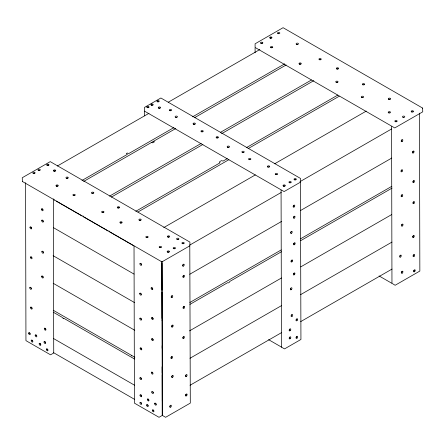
<?xml version="1.0" encoding="UTF-8"?>
<svg xmlns="http://www.w3.org/2000/svg" width="445" height="445" viewBox="0 0 445 445"><rect width="100%" height="100%" fill="white"/><g stroke="black" fill="none" stroke-linecap="round" stroke-linejoin="round"><path stroke-width="0.67" d="M162.636 319.421L162.086 320.4L162.152 346.021M162.703 347.022L162.158 347.996L162.219 373.005M162.77 374L162.225 374.979L162.286 401.195M131.347 355.95L131.776 355.561M144.586 111.484L144.48 115.856M281.073 190.11L281.463 347.145M22.261 181.415L161.919 261.877L189.909 245.773L189.904 242.091L50.24 161.635L22.25 177.739L22.378 181.488M422.739 108.152L283.081 27.696L255.091 43.799L255.096 47.476L394.76 127.932L422.75 111.829L422.622 108.085M57.327 166.03L148.936 113.33M168.227 102.239L259.836 49.54M81.958 180.47L127.403 154.332L126.386 153.486L127.198 153.019L128.789 153.536L173.939 127.565M192.602 116.824L284.711 63.841M83.649 181.454L175.808 128.488M194.454 117.764L286.152 64.959M109.57 196.128L201.179 143.429M220.464 132.332L311.472 79.983M111.322 197.135L202.931 144.436M221.61 133.689L313.825 80.645M135.808 211.269L220.108 162.775L219.363 162.347L219.691 161.657L221.46 160.639L223.067 161.073L227.273 158.654M246.497 147.595L337.816 95.069M137.917 212.02L228.925 159.672M248.21 148.574L339.212 96.226M163.743 227.595L255.352 174.896M274.637 163.799L366.246 111.1M189.665 245.128L281.273 192.429M299.952 181.682L391.567 128.983M189.748 274.259L281.746 221.337M300.381 210.613L391.778 158.042M25.56 182.728L25.949 340.642L50.541 354.815L53.728 352.98L53.344 198.859M189.82 302.505L281.212 249.934M300.453 238.865L391.845 186.294M189.937 304.38L227.645 282.686L228.508 282.881L229.214 282.475L229.737 281.479L281.446 251.737M300.686 240.667L392.073 188.096M189.509 330.88L281.501 277.958M300.742 266.889L391.533 214.662M189.959 358.292L281.351 305.721M300.592 294.651L391.984 242.074M190.026 385.275L281.418 332.704M300.659 321.635L392.056 269.058M134.028 246.38L134.423 403.137L159.015 417.304L162.203 415.474L162.086 366.78M162.058 261.493L162.442 415.469L165.618 417.304L190.304 403.103L189.792 246.141M281.346 347.072L284.522 348.902L300.937 339.463L300.425 182.5M144.469 111.117L284.121 191.572L300.542 182.133L300.531 178.451L160.879 97.995L144.458 107.44L144.592 111.189M151.472 142.489L152.702 142.834L154.471 141.816L153.553 141.287M391.689 283.204L379.062 275.933M53.283 199.432L54.462 200.111M56.204 201.112L81.858 215.892M108.118 231.022L83.604 216.899L83.02 215.931M133.945 245.901L109.871 232.029L109.281 231.061M281.056 346.85L268.602 339.674M53.65 227.779L134.045 274.098M53.122 255.686L134.713 302.689M53.189 283.281L134.785 330.29M53.255 310.265L134.852 357.274M53.539 312.362L62.506 317.53L63.346 318.703L63.629 318.181L134.568 359.048M53.7 338.634L134.69 385.298M53.35 352.562L134.674 399.415M419.463 113.141L419.852 271.061L395.138 285.273L391.962 283.309L391.572 126.541M255.085 47.915L255.096 52.771M161.941 263.312L162.013 290.173M162.013 292.148L162.08 318.425M161.819 261.354L161.969 320.311M162.03 345.971L162.036 348.057M289.461 338.217A0.584 0.339 -60.1 0 1 289.461 337.738M289.612 337.477A0.584 0.339 -60.1 0 1 289.929 337.249M291.236 261.254A0.584 0.339 -60.1 0 1 291.531 260.503A0.584 0.339 -60.1 0 1 292.037 260.548M293.9 244.205A0.584 0.339 -60.1 0 1 293.9 243.526A0.584 0.339 -60.1 0 1 294.484 243.192M296.275 337.588A0.584 0.339 -60.1 0 1 296.57 336.832M293.494 206.552A0.584 0.339 -60.1 0 1 293.889 205.523M290.579 289.061A0.584 0.339 -60.1 0 1 290.769 288.416M293.555 273.953A0.584 0.339 -60.1 0 1 294.351 273.491M296.275 319.671A0.584 0.339 -60.1 0 1 296.993 319.26M291.43 315.255A0.584 0.339 -60.1 0 1 291.72 314.943M293.633 217.394A0.584 0.339 -60.1 0 1 294.334 216.654M289.445 330.218A0.584 0.339 -60.1 0 1 289.445 329.745M289.595 329.484A0.584 0.339 -60.1 0 1 289.906 329.255M290.802 232.574A0.584 0.339 -60.1 0 1 291.219 231.856M31.806 340.625A0.584 0.334 60.1 0 1 32.602 341.081M39.866 343.74A0.584 0.334 60.1 0 1 40.517 344.686M44.734 341.927A0.584 0.334 60.1 0 1 45.384 342.878M35.817 335.269A0.584 0.334 60.1 0 1 36.573 335.819M31.411 257.166A0.584 0.334 60.1 0 1 31.701 257.477M42.553 251.625A0.584 0.334 60.1 0 1 43.204 252.576M47.42 349.281A0.584 0.334 60.1 0 1 47.715 350.031M42.069 209.172A0.584 0.334 60.1 0 1 42.842 209.851M30.471 287.698A0.584 0.334 60.1 0 1 30.655 287.681M30.966 287.909A0.584 0.334 60.1 0 1 31.161 288.56M42.486 276.334A0.584 0.334 60.1 0 1 42.803 276.562M42.954 276.823A0.584 0.334 60.1 0 1 42.954 277.302M44.917 328.638A0.584 0.334 60.1 0 1 45.479 328.788A0.584 0.334 60.1 0 1 45.635 329.528M31.378 307.445A0.584 0.334 60.1 0 1 31.69 307.673M31.845 307.934A0.584 0.334 60.1 0 1 31.845 308.413M42.392 220.486A0.584 0.334 60.1 0 1 42.976 220.82A0.584 0.334 60.1 0 1 42.981 221.493M29.248 333.105A0.584 0.334 60.1 0 1 29.96 333.516M30.883 227.245A0.584 0.334 60.1 0 1 31.278 227.595M31.389 227.868A0.584 0.334 60.1 0 1 31.389 228.118M140.854 402.764A0.584 0.334 60.1 0 1 141.165 402.992M141.315 403.253A0.584 0.334 60.1 0 1 141.321 403.732M147.562 404.972A0.584 0.334 60.1 0 1 147.963 405.801M155.505 403.504A0.584 0.334 60.1 0 1 155.967 404.472M147.951 399.371A0.584 0.334 60.1 0 1 148.513 399.521A0.584 0.334 60.1 0 1 148.663 400.261M140.609 378.005A0.584 0.334 60.1 0 1 141.299 378.862M140.815 395.088A0.584 0.334 60.1 0 1 141.315 396.128M140.82 263.724A0.584 0.334 60.1 0 1 141.282 264.692M152.19 317.953A0.584 0.334 60.1 0 1 152.796 318.164A0.584 0.334 60.1 0 1 152.835 318.904M151.917 287.987A0.584 0.334 60.1 0 1 152.229 288.121M152.418 288.349A0.584 0.334 60.1 0 1 152.418 289.022M152.835 392.017A0.584 0.334 60.1 0 1 153.13 392.768M140.848 348.218A0.584 0.334 60.1 0 1 141.032 348.201M141.243 348.324A0.584 0.334 60.1 0 1 141.538 349.075M140.792 293.633A0.584 0.334 60.1 0 1 141.087 294.384M152.39 338.957A0.584 0.334 60.1 0 1 152.891 339.991M153.286 410.212A0.584 0.334 60.1 0 1 153.697 410.93M140.831 318.531A0.584 0.334 60.1 0 1 141.243 319.243M151.979 372.554A0.584 0.334 60.1 0 1 152.735 373.105M171.987 326.552A0.584 0.339 -60.1 0 1 171.981 325.723M172.298 325.495A0.584 0.339 -60.1 0 1 172.482 325.512M183.312 307.723A0.584 0.339 -60.1 0 1 183.462 306.983A0.584 0.339 -60.1 0 1 184.024 306.833M185.776 395.36A0.584 0.339 -60.1 0 1 185.927 394.62A0.584 0.339 -60.1 0 1 186.494 394.47M182.851 265.476A0.584 0.339 -60.1 0 1 183.14 264.725M171.141 357.519A0.584 0.339 -60.1 0 1 171.937 357.062M183.14 337.933A0.584 0.339 -60.1 0 1 183.535 336.904M185.799 376.064A0.584 0.339 -60.1 0 1 186.199 375.035M171.976 376.904A0.584 0.339 -60.1 0 1 172.471 375.864M183.718 276.529A0.584 0.339 -60.1 0 1 183.507 276.712M183.112 276.584A0.584 0.339 -60.1 0 1 183.106 276.339M183.218 276.061A0.584 0.339 -60.1 0 1 183.613 275.711M169.984 406.53A0.584 0.339 -60.1 0 1 170.174 405.879M171.564 297.071A0.584 0.339 -60.1 0 1 171.408 296.503A0.584 0.339 -60.1 0 1 171.976 296.008M399.927 256.036A0.584 0.339 -60.1 0 1 400.645 255.625M401.59 272.607A0.584 0.339 -60.1 0 1 402.241 271.656M401.646 141.093A0.584 0.339 -60.1 0 1 401.49 140.525A0.584 0.339 -60.1 0 1 402.058 140.025M413.155 181.888A0.584 0.339 -60.1 0 1 413.616 180.926M412.732 152.412A0.584 0.339 -60.1 0 1 412.882 151.673A0.584 0.339 -60.1 0 1 413.45 151.522M413.283 255.703A0.584 0.339 -60.1 0 1 414.056 255.018M401.702 225.003A0.584 0.339 -60.1 0 1 402.063 224.564M401.251 170.674A0.584 0.339 -60.1 0 1 401.902 170.201M413.166 202.892A0.584 0.339 -60.1 0 1 413.166 202.642M413.355 202.241A0.584 0.339 -60.1 0 1 413.672 202.013M414.045 271.278A0.584 0.339 -60.1 0 1 413.917 270.643A0.584 0.339 -60.1 0 1 414.54 270.237M401.401 196.034A0.584 0.339 -60.1 0 1 402.046 195.082M412.899 236.551A0.584 0.339 -60.1 0 1 413.661 236M413.194 236.968A0.584 0.339 -60.1 0 1 413.01 236.951M158.348 101.694A0.584 0.334 -0.1 0 1 157.764 101.694M148.391 107.084A0.584 0.334 -0.1 0 1 147.473 107.49M152.618 104.77A0.584 0.334 -0.1 0 1 152.463 105.092M151.545 105.026A0.584 0.334 -0.1 0 1 151.489 104.77M284.756 185.771A0.584 0.334 -0.1 0 1 284.171 186.105A0.584 0.334 -0.1 0 1 283.587 185.771M290.24 182.689A0.584 0.334 -0.1 0 1 289.94 182.689M194.793 123.966A0.584 0.334 -0.1 0 1 193.67 123.966M170.763 110.577A0.584 0.334 -0.1 0 1 170.179 110.577M295.73 179.53A0.584 0.334 -0.1 0 1 294.601 179.53M250.001 159.521A0.584 0.334 -0.1 0 1 249.417 159.521M276.985 174.206A0.584 0.334 -0.1 0 1 276.551 174.535M276.111 174.501A0.584 0.334 -0.1 0 1 275.817 174.206M176.442 117.258A0.584 0.334 -0.1 0 1 176.142 117.263M217.844 137.433A0.584 0.334 -0.1 0 1 217.844 137.605M217.688 137.755A0.584 0.334 -0.1 0 1 216.865 137.755M269.119 166.686A0.584 0.334 -0.1 0 1 269.041 166.853M268.124 166.925A0.584 0.334 -0.1 0 1 267.951 166.686M228.847 147.089A0.584 0.334 -0.1 0 1 227.834 147.089M159.966 107.885A0.584 0.334 -0.1 0 1 158.843 107.885M243.198 152.424A0.584 0.334 -0.1 0 1 242.898 152.424M202.659 131.486A0.584 0.334 -0.1 0 1 201.535 131.486M48.316 164.878A0.584 0.334 -0.1 0 1 48.316 165.217M48.099 165.34A0.584 0.334 -0.1 0 1 47.304 164.878M39.633 170.207A0.584 0.334 -0.1 0 1 38.626 170.213M183.635 243.192A0.584 0.334 -0.1 0 1 183.579 243.448M182.661 243.521A0.584 0.334 -0.1 0 1 182.511 243.192M174.74 248.549A0.584 0.334 -0.1 0 1 173.912 248.549M173.761 248.399A0.584 0.334 -0.1 0 1 173.761 248.227M168.889 251.681A0.584 0.334 -0.1 0 1 168.889 251.853M168.471 252.093A0.584 0.334 -0.1 0 1 167.759 251.681M67.679 177.816A0.584 0.334 -0.1 0 1 66.961 178.228M55.141 170.685A0.584 0.334 -0.1 0 1 54.991 171.013M54.724 171.097A0.584 0.334 -0.1 0 1 54.424 171.097M54.073 170.941A0.584 0.334 -0.1 0 1 54.012 170.685M178.261 239.226A0.584 0.334 -0.1 0 1 177.249 239.226M168.827 236.985A0.584 0.334 -0.1 0 1 168.243 236.985M167.976 236.779A0.584 0.334 -0.1 0 1 167.976 236.607M121.574 222.689A0.584 0.334 -0.1 0 1 120.45 222.689M147.545 237.074A0.584 0.334 -0.1 0 1 147.545 237.246M147.39 237.402A0.584 0.334 -0.1 0 1 146.566 237.402M57.705 185.793A0.584 0.334 -0.1 0 1 57.121 186.132M56.71 186.032A0.584 0.334 -0.1 0 1 56.537 185.793M93.233 192.896A0.584 0.334 -0.1 0 1 93.233 193.069M92.376 193.275A0.584 0.334 -0.1 0 1 92.104 192.896M140.542 220.08A0.584 0.334 -0.1 0 1 139.53 220.08M103.374 212.026A0.584 0.334 -0.1 0 1 102.956 212.437M102.517 212.404A0.584 0.334 -0.1 0 1 102.244 212.026M34.499 172.944A0.584 0.334 -0.1 0 1 34.499 173.116M34.226 173.322A0.584 0.334 -0.1 0 1 33.642 173.322M119.021 207.565A0.584 0.334 -0.1 0 1 118.437 207.898A0.584 0.334 -0.1 0 1 117.853 207.565M160.934 247.17A0.584 0.334 -0.1 0 1 160.35 247.509A0.584 0.334 -0.1 0 1 159.766 247.17M74.643 195.155A0.584 0.334 -0.1 0 1 74.059 195.489M73.648 195.388A0.584 0.334 -0.1 0 1 73.475 195.155M396.551 121.246A0.584 0.334 -0.1 0 1 396.278 121.624M412.91 111.5A0.584 0.334 -0.1 0 1 412.754 111.823M411.836 111.756A0.584 0.334 -0.1 0 1 411.781 111.5M403.776 117.263A0.584 0.334 -0.1 0 1 403.476 117.263M262.244 42.937A0.584 0.334 -0.1 0 1 261.832 43.349M261.387 43.315A0.584 0.334 -0.1 0 1 261.115 42.937M271.317 37.602A0.584 0.334 -0.1 0 1 270.516 38.064M270.304 37.942A0.584 0.334 -0.1 0 1 270.304 37.608M278.37 33.547A0.584 0.334 -0.1 0 1 278.097 33.169M364.049 84.344A0.584 0.334 -0.1 0 1 363.776 84.722M362.948 97.244A0.584 0.334 -0.1 0 1 361.935 97.244M272.168 47.42A0.584 0.334 -0.1 0 1 271.038 47.42M337.978 68.775A0.584 0.334 -0.1 0 1 336.971 68.775M337.449 82.08A0.584 0.334 -0.1 0 1 336.325 82.08M300.703 63.863A0.584 0.334 -0.1 0 1 299.574 63.863M320.639 59.446A0.584 0.334 -0.1 0 1 319.51 59.452M389.514 112.819A0.584 0.334 -0.1 0 1 389.208 112.819M297.588 44.283A0.584 0.334 -0.1 0 1 297.004 44.283M390.037 98.99A0.584 0.334 -0.1 0 1 389.453 99.324A0.584 0.334 -0.1 0 1 388.869 98.99M290.201 338.667A1.168 0.679 -60.1 0 0 290.568 336.854A1.168 0.679 -60.1 0 0 289.189 338.078A1.168 0.679 -60.1 0 0 290.201 338.667M292.02 261.793A1.168 0.679 -60.1 0 0 292.387 259.986A1.168 0.679 -60.1 0 0 291.002 261.209A1.168 0.679 -60.1 0 0 292.02 261.793M294.573 244.594A1.168 0.679 -60.1 0 0 294.94 242.781A1.168 0.679 -60.1 0 0 293.561 244.005A1.168 0.679 -60.1 0 0 294.573 244.594M297.054 338.128A1.168 0.679 -60.1 0 0 297.421 336.314A1.168 0.679 -60.1 0 0 296.042 337.538A1.168 0.679 -60.1 0 0 297.054 338.128M294.167 206.942A1.168 0.679 -60.1 0 0 294.534 205.134A1.168 0.679 -60.1 0 0 293.149 206.358A1.168 0.679 -60.1 0 0 294.167 206.942M291.358 289.6A1.168 0.679 -60.1 0 0 291.725 287.793A1.168 0.679 -60.1 0 0 290.346 289.016A1.168 0.679 -60.1 0 0 291.358 289.6M294.334 274.737A1.168 0.679 -60.1 0 0 294.701 272.93A1.168 0.679 -60.1 0 0 293.322 274.153A1.168 0.679 -60.1 0 0 294.334 274.737M297.015 320.6A1.168 0.679 -60.1 0 0 297.382 318.792A1.168 0.679 -60.1 0 0 296.003 320.016A1.168 0.679 -60.1 0 0 297.015 320.6M292.104 316.317A1.168 0.679 -60.1 0 0 292.471 314.504A1.168 0.679 -60.1 0 0 291.091 315.728A1.168 0.679 -60.1 0 0 292.104 316.317M294.423 218.05A1.168 0.679 -60.1 0 0 294.79 216.242A1.168 0.679 -60.1 0 0 293.411 217.466A1.168 0.679 -60.1 0 0 294.423 218.05M290.184 330.668A1.168 0.679 -60.1 0 0 290.552 328.861A1.168 0.679 -60.1 0 0 289.167 330.084A1.168 0.679 -60.1 0 0 290.184 330.668M291.597 233.23A1.168 0.679 -60.1 0 0 291.964 231.417A1.168 0.679 -60.1 0 0 290.585 232.64A1.168 0.679 -60.1 0 0 291.597 233.23M31.217 340.597A1.168 0.673 60.1 0 0 32.457 342.133A1.168 0.673 60.1 0 0 32.452 340.481A1.168 0.673 60.1 0 0 31.217 340.597M39.171 343.863A1.168 0.673 60.1 0 0 40.412 345.403A1.168 0.673 60.1 0 0 40.406 343.751A1.168 0.673 60.1 0 0 39.171 343.863M44.038 342.055A1.168 0.673 60.1 0 0 45.273 343.59A1.168 0.673 60.1 0 0 45.273 341.938A1.168 0.673 60.1 0 0 44.038 342.055M35.188 335.335A1.168 0.673 60.1 0 0 36.423 336.871A1.168 0.673 60.1 0 0 36.418 335.219A1.168 0.673 60.1 0 0 35.188 335.335M30.421 257.266A1.168 0.673 60.1 0 0 31.656 258.801A1.168 0.673 60.1 0 0 31.656 257.149A1.168 0.673 60.1 0 0 30.421 257.266M41.858 251.753A1.168 0.673 60.1 0 0 43.093 253.288A1.168 0.673 60.1 0 0 43.093 251.636A1.168 0.673 60.1 0 0 41.858 251.753M46.325 349.297A1.168 0.673 60.1 0 0 47.565 350.838A1.168 0.673 60.1 0 0 47.559 349.186A1.168 0.673 60.1 0 0 46.325 349.297M41.441 209.233A1.168 0.673 60.1 0 0 42.675 210.774A1.168 0.673 60.1 0 0 42.67 209.122A1.168 0.673 60.1 0 0 41.441 209.233M29.776 287.826A1.168 0.673 60.1 0 0 31.011 289.361A1.168 0.673 60.1 0 0 31.005 287.709A1.168 0.673 60.1 0 0 29.776 287.826M41.608 276.478A1.168 0.673 60.1 0 0 42.842 278.019A1.168 0.673 60.1 0 0 42.842 276.362A1.168 0.673 60.1 0 0 41.608 276.478M44.289 328.705A1.168 0.673 60.1 0 0 45.524 330.24A1.168 0.673 60.1 0 0 45.524 328.588A1.168 0.673 60.1 0 0 44.289 328.705M30.499 307.59A1.168 0.673 60.1 0 0 31.734 309.125A1.168 0.673 60.1 0 0 31.729 307.473A1.168 0.673 60.1 0 0 30.499 307.59M41.697 220.609A1.168 0.673 60.1 0 0 42.937 222.15A1.168 0.673 60.1 0 0 42.931 220.498A1.168 0.673 60.1 0 0 41.697 220.609M28.613 333.172A1.168 0.673 60.1 0 0 29.854 334.707A1.168 0.673 60.1 0 0 29.848 333.055A1.168 0.673 60.1 0 0 28.613 333.172M29.999 227.384A1.168 0.673 60.1 0 0 31.239 228.925A1.168 0.673 60.1 0 0 31.233 227.273A1.168 0.673 60.1 0 0 29.999 227.384M139.975 402.909A1.168 0.673 60.1 0 0 141.21 404.444A1.168 0.673 60.1 0 0 141.204 402.792A1.168 0.673 60.1 0 0 139.975 402.909M146.577 405.072A1.168 0.673 60.1 0 0 147.812 406.608A1.168 0.673 60.1 0 0 147.807 404.956A1.168 0.673 60.1 0 0 146.577 405.072M154.621 403.643A1.168 0.673 60.1 0 0 155.861 405.184A1.168 0.673 60.1 0 0 155.856 403.532A1.168 0.673 60.1 0 0 154.621 403.643M147.317 399.438A1.168 0.673 60.1 0 0 148.558 400.978A1.168 0.673 60.1 0 0 148.552 399.321A1.168 0.673 60.1 0 0 147.317 399.438M139.908 378.133A1.168 0.673 60.1 0 0 141.148 379.668A1.168 0.673 60.1 0 0 141.143 378.016A1.168 0.673 60.1 0 0 139.908 378.133M140.036 395.243A1.168 0.673 60.1 0 0 141.271 396.779A1.168 0.673 60.1 0 0 141.271 395.127A1.168 0.673 60.1 0 0 140.036 395.243M139.936 263.868A1.168 0.673 60.1 0 0 141.176 265.404A1.168 0.673 60.1 0 0 141.171 263.752A1.168 0.673 60.1 0 0 139.936 263.868M151.556 318.019A1.168 0.673 60.1 0 0 152.796 319.555A1.168 0.673 60.1 0 0 152.791 317.902A1.168 0.673 60.1 0 0 151.556 318.019M151.133 288.137A1.168 0.673 60.1 0 0 152.374 289.678A1.168 0.673 60.1 0 0 152.368 288.026A1.168 0.673 60.1 0 0 151.133 288.137M151.739 392.039A1.168 0.673 60.1 0 0 152.98 393.575A1.168 0.673 60.1 0 0 152.974 391.923A1.168 0.673 60.1 0 0 151.739 392.039M140.147 348.346A1.168 0.673 60.1 0 0 141.388 349.881A1.168 0.673 60.1 0 0 141.382 348.229A1.168 0.673 60.1 0 0 140.147 348.346M139.697 293.65A1.168 0.673 60.1 0 0 140.937 295.191A1.168 0.673 60.1 0 0 140.931 293.539A1.168 0.673 60.1 0 0 139.697 293.65M151.606 339.107A1.168 0.673 60.1 0 0 152.846 340.647A1.168 0.673 60.1 0 0 152.841 338.995A1.168 0.673 60.1 0 0 151.606 339.107M152.296 410.312A1.168 0.673 60.1 0 0 153.536 411.848A1.168 0.673 60.1 0 0 153.531 410.195A1.168 0.673 60.1 0 0 152.296 410.312M139.841 318.626A1.168 0.673 60.1 0 0 141.082 320.166A1.168 0.673 60.1 0 0 141.076 318.514A1.168 0.673 60.1 0 0 139.841 318.626M151.345 372.615A1.168 0.673 60.1 0 0 152.585 374.156A1.168 0.673 60.1 0 0 152.579 372.504A1.168 0.673 60.1 0 0 151.345 372.615M172.571 326.914A1.168 0.679 -60.1 0 0 172.938 325.1A1.168 0.679 -60.1 0 0 171.553 326.324A1.168 0.679 -60.1 0 0 172.571 326.914M184.052 308.174A1.168 0.679 -60.1 0 0 184.419 306.36A1.168 0.679 -60.1 0 0 183.034 307.584A1.168 0.679 -60.1 0 0 184.052 308.174M186.516 395.805A1.168 0.679 -60.1 0 0 186.883 393.997A1.168 0.679 -60.1 0 0 185.504 395.221A1.168 0.679 -60.1 0 0 186.516 395.805M183.629 266.015A1.168 0.679 -60.1 0 0 183.996 264.208A1.168 0.679 -60.1 0 0 182.617 265.431A1.168 0.679 -60.1 0 0 183.629 266.015M171.92 358.308A1.168 0.679 -60.1 0 0 172.287 356.501A1.168 0.679 -60.1 0 0 170.908 357.724A1.168 0.679 -60.1 0 0 171.92 358.308M183.813 338.317A1.168 0.679 -60.1 0 0 184.18 336.509A1.168 0.679 -60.1 0 0 182.795 337.733A1.168 0.679 -60.1 0 0 183.813 338.317M186.472 376.448A1.168 0.679 -60.1 0 0 186.839 374.64A1.168 0.679 -60.1 0 0 185.459 375.864A1.168 0.679 -60.1 0 0 186.472 376.448M172.649 377.293A1.168 0.679 -60.1 0 0 173.016 375.48A1.168 0.679 -60.1 0 0 171.631 376.704A1.168 0.679 -60.1 0 0 172.649 377.293M183.891 277.124A1.168 0.679 -60.1 0 0 184.258 275.316A1.168 0.679 -60.1 0 0 182.873 276.54A1.168 0.679 -60.1 0 0 183.891 277.124M170.763 407.069A1.168 0.679 -60.1 0 0 171.13 405.256A1.168 0.679 -60.1 0 0 169.751 406.48A1.168 0.679 -60.1 0 0 170.763 407.069M172.148 297.432A1.168 0.679 -60.1 0 0 172.515 295.619A1.168 0.679 -60.1 0 0 171.136 296.843A1.168 0.679 -60.1 0 0 172.148 297.432M400.667 256.965A1.168 0.679 -60.1 0 0 401.034 255.152A1.168 0.679 -60.1 0 0 399.649 256.376A1.168 0.679 -60.1 0 0 400.667 256.965M402.33 273.058A1.168 0.679 -60.1 0 0 402.697 271.25A1.168 0.679 -60.1 0 0 401.312 272.468A1.168 0.679 -60.1 0 0 402.33 273.058M402.23 141.454A1.168 0.679 -60.1 0 0 402.597 139.641A1.168 0.679 -60.1 0 0 401.218 140.865A1.168 0.679 -60.1 0 0 402.23 141.454M413.895 182.339A1.168 0.679 -60.1 0 0 414.262 180.531A1.168 0.679 -60.1 0 0 412.877 181.755A1.168 0.679 -60.1 0 0 413.895 182.339M413.472 152.858A1.168 0.679 -60.1 0 0 413.839 151.05A1.168 0.679 -60.1 0 0 412.454 152.273A1.168 0.679 -60.1 0 0 413.472 152.858M414.078 256.359A1.168 0.679 -60.1 0 0 414.445 254.551A1.168 0.679 -60.1 0 0 413.06 255.775A1.168 0.679 -60.1 0 0 414.078 256.359M402.441 225.932A1.168 0.679 -60.1 0 0 402.808 224.124A1.168 0.679 -60.1 0 0 401.429 225.348A1.168 0.679 -60.1 0 0 402.441 225.932M401.991 171.598A1.168 0.679 -60.1 0 0 402.358 169.79A1.168 0.679 -60.1 0 0 400.978 171.013A1.168 0.679 -60.1 0 0 401.991 171.598M413.945 203.432A1.168 0.679 -60.1 0 0 414.312 201.624A1.168 0.679 -60.1 0 0 412.932 202.842A1.168 0.679 -60.1 0 0 413.945 203.432M414.629 271.639A1.168 0.679 -60.1 0 0 414.996 269.831A1.168 0.679 -60.1 0 0 413.611 271.055A1.168 0.679 -60.1 0 0 414.629 271.639M402.135 196.479A1.168 0.679 -60.1 0 0 402.503 194.671A1.168 0.679 -60.1 0 0 401.123 195.895A1.168 0.679 -60.1 0 0 402.135 196.479M413.683 237.341A1.168 0.679 -60.1 0 0 414.05 235.527A1.168 0.679 -60.1 0 0 412.665 236.751A1.168 0.679 -60.1 0 0 413.683 237.341M157.469 101.794A1.168 0.673 -0.1 0 0 159.221 101.21A1.168 0.673 -0.1 0 0 157.474 100.631A1.168 0.673 -0.1 0 0 157.469 101.794M147.301 107.646A1.168 0.673 -0.1 0 0 149.053 107.061A1.168 0.673 -0.1 0 0 147.306 106.477A1.168 0.673 -0.1 0 0 147.301 107.646M151.467 105.248A1.168 0.673 -0.1 0 0 153.219 104.664A1.168 0.673 -0.1 0 0 151.472 104.08A1.168 0.673 -0.1 0 0 151.467 105.248M283.587 186.16A1.168 0.673 -0.1 0 0 285.34 185.576A1.168 0.673 -0.1 0 0 283.587 184.998A1.168 0.673 -0.1 0 0 283.587 186.16M289.506 182.756A1.168 0.673 -0.1 0 0 291.258 182.172A1.168 0.673 -0.1 0 0 289.506 181.593A1.168 0.673 -0.1 0 0 289.506 182.756M193.647 124.272A1.168 0.673 -0.1 0 0 195.399 123.688A1.168 0.673 -0.1 0 0 193.647 123.109A1.168 0.673 -0.1 0 0 193.647 124.272M169.884 110.677A1.168 0.673 -0.1 0 0 171.637 110.099A1.168 0.673 -0.1 0 0 169.89 109.514A1.168 0.673 -0.1 0 0 169.884 110.677M294.579 179.836A1.168 0.673 -0.1 0 0 296.337 179.252A1.168 0.673 -0.1 0 0 294.584 178.673A1.168 0.673 -0.1 0 0 294.579 179.836M249.122 159.621A1.168 0.673 -0.1 0 0 250.874 159.037A1.168 0.673 -0.1 0 0 249.128 158.459A1.168 0.673 -0.1 0 0 249.122 159.621M275.817 174.601A1.168 0.673 -0.1 0 0 277.569 174.017A1.168 0.673 -0.1 0 0 275.822 173.433A1.168 0.673 -0.1 0 0 275.817 174.601M175.708 117.33A1.168 0.673 -0.1 0 0 177.46 116.746A1.168 0.673 -0.1 0 0 175.714 116.162A1.168 0.673 -0.1 0 0 175.708 117.33M216.693 137.911A1.168 0.673 -0.1 0 0 218.445 137.327A1.168 0.673 -0.1 0 0 216.698 136.749A1.168 0.673 -0.1 0 0 216.693 137.911M267.951 167.081A1.168 0.673 -0.1 0 0 269.703 166.497A1.168 0.673 -0.1 0 0 267.957 165.913A1.168 0.673 -0.1 0 0 267.951 167.081M227.757 147.312A1.168 0.673 -0.1 0 0 229.509 146.728A1.168 0.673 -0.1 0 0 227.757 146.149A1.168 0.673 -0.1 0 0 227.757 147.312M158.821 108.185A1.168 0.673 -0.1 0 0 160.573 107.607A1.168 0.673 -0.1 0 0 158.821 107.023A1.168 0.673 -0.1 0 0 158.821 108.185M242.464 152.49A1.168 0.673 -0.1 0 0 244.216 151.906A1.168 0.673 -0.1 0 0 242.464 151.328A1.168 0.673 -0.1 0 0 242.464 152.49M201.513 131.792A1.168 0.673 -0.1 0 0 203.265 131.208A1.168 0.673 -0.1 0 0 201.513 130.63A1.168 0.673 -0.1 0 0 201.513 131.792M47.226 165.44A1.168 0.673 -0.1 0 0 48.978 164.856A1.168 0.673 -0.1 0 0 47.231 164.277A1.168 0.673 -0.1 0 0 47.226 165.44M38.543 170.435A1.168 0.673 -0.1 0 0 40.295 169.851A1.168 0.673 -0.1 0 0 38.548 169.267A1.168 0.673 -0.1 0 0 38.543 170.435M182.489 243.671A1.168 0.673 -0.1 0 0 184.241 243.087A1.168 0.673 -0.1 0 0 182.489 242.508A1.168 0.673 -0.1 0 0 182.489 243.671M173.739 248.705A1.168 0.673 -0.1 0 0 175.491 248.121A1.168 0.673 -0.1 0 0 173.745 247.542A1.168 0.673 -0.1 0 0 173.739 248.705M167.737 252.159A1.168 0.673 -0.1 0 0 169.489 251.575A1.168 0.673 -0.1 0 0 167.743 250.991A1.168 0.673 -0.1 0 0 167.737 252.159M66.528 178.295A1.168 0.673 -0.1 0 0 68.28 177.711A1.168 0.673 -0.1 0 0 66.533 177.127A1.168 0.673 -0.1 0 0 66.528 178.295M53.99 171.164A1.168 0.673 -0.1 0 0 55.742 170.58A1.168 0.673 -0.1 0 0 53.995 170.001A1.168 0.673 -0.1 0 0 53.99 171.164M177.171 239.449A1.168 0.673 -0.1 0 0 178.923 238.865A1.168 0.673 -0.1 0 0 177.171 238.286A1.168 0.673 -0.1 0 0 177.171 239.449M167.954 237.085A1.168 0.673 -0.1 0 0 169.706 236.501A1.168 0.673 -0.1 0 0 167.954 235.922A1.168 0.673 -0.1 0 0 167.954 237.085M120.428 222.995A1.168 0.673 -0.1 0 0 122.18 222.411A1.168 0.673 -0.1 0 0 120.434 221.833A1.168 0.673 -0.1 0 0 120.428 222.995M146.394 237.552A1.168 0.673 -0.1 0 0 148.146 236.968A1.168 0.673 -0.1 0 0 146.399 236.39A1.168 0.673 -0.1 0 0 146.394 237.552M56.537 186.188A1.168 0.673 -0.1 0 0 58.289 185.604A1.168 0.673 -0.1 0 0 56.537 185.02A1.168 0.673 -0.1 0 0 56.537 186.188M92.082 193.375A1.168 0.673 -0.1 0 0 93.834 192.791A1.168 0.673 -0.1 0 0 92.087 192.212A1.168 0.673 -0.1 0 0 92.082 193.375M139.452 220.303A1.168 0.673 -0.1 0 0 141.204 219.719A1.168 0.673 -0.1 0 0 139.452 219.14A1.168 0.673 -0.1 0 0 139.452 220.303M102.222 212.504A1.168 0.673 -0.1 0 0 103.974 211.92A1.168 0.673 -0.1 0 0 102.228 211.342A1.168 0.673 -0.1 0 0 102.222 212.504M33.353 173.422A1.168 0.673 -0.1 0 0 35.105 172.838A1.168 0.673 -0.1 0 0 33.353 172.254A1.168 0.673 -0.1 0 0 33.353 173.422M117.853 207.954A1.168 0.673 -0.1 0 0 119.605 207.37A1.168 0.673 -0.1 0 0 117.853 206.792A1.168 0.673 -0.1 0 0 117.853 207.954M159.761 247.565A1.168 0.673 -0.1 0 0 161.518 246.981A1.168 0.673 -0.1 0 0 159.766 246.402A1.168 0.673 -0.1 0 0 159.761 247.565M73.475 195.544A1.168 0.673 -0.1 0 0 75.227 194.96A1.168 0.673 -0.1 0 0 73.475 194.382A1.168 0.673 -0.1 0 0 73.475 195.544M395.405 121.724A1.168 0.673 -0.1 0 0 397.157 121.146A1.168 0.673 -0.1 0 0 395.405 120.562A1.168 0.673 -0.1 0 0 395.405 121.724M411.759 111.979A1.168 0.673 -0.1 0 0 413.511 111.395A1.168 0.673 -0.1 0 0 411.764 110.816A1.168 0.673 -0.1 0 0 411.759 111.979M403.042 117.33A1.168 0.673 -0.1 0 0 404.794 116.751A1.168 0.673 -0.1 0 0 403.048 116.167A1.168 0.673 -0.1 0 0 403.042 117.33M261.093 43.415A1.168 0.673 -0.1 0 0 262.845 42.831A1.168 0.673 -0.1 0 0 261.098 42.253A1.168 0.673 -0.1 0 0 261.093 43.415M270.221 38.164A1.168 0.673 -0.1 0 0 271.973 37.58A1.168 0.673 -0.1 0 0 270.226 37.002A1.168 0.673 -0.1 0 0 270.221 38.164M278.075 33.648A1.168 0.673 -0.1 0 0 279.827 33.063A1.168 0.673 -0.1 0 0 278.081 32.485A1.168 0.673 -0.1 0 0 278.075 33.648M362.903 84.823A1.168 0.673 -0.1 0 0 364.655 84.239A1.168 0.673 -0.1 0 0 362.903 83.66A1.168 0.673 -0.1 0 0 362.903 84.823M361.852 97.472A1.168 0.673 -0.1 0 0 363.609 96.888A1.168 0.673 -0.1 0 0 361.857 96.304A1.168 0.673 -0.1 0 0 361.852 97.472M271.016 47.721A1.168 0.673 -0.1 0 0 272.768 47.142A1.168 0.673 -0.1 0 0 271.022 46.558A1.168 0.673 -0.1 0 0 271.016 47.721M336.887 68.997A1.168 0.673 -0.1 0 0 338.639 68.413A1.168 0.673 -0.1 0 0 336.893 67.835A1.168 0.673 -0.1 0 0 336.887 68.997M336.303 82.386A1.168 0.673 -0.1 0 0 338.055 81.802A1.168 0.673 -0.1 0 0 336.303 81.224A1.168 0.673 -0.1 0 0 336.303 82.386M299.552 64.163A1.168 0.673 -0.1 0 0 301.304 63.585A1.168 0.673 -0.1 0 0 299.557 63.001A1.168 0.673 -0.1 0 0 299.552 64.163M319.488 59.752A1.168 0.673 -0.1 0 0 321.24 59.168A1.168 0.673 -0.1 0 0 319.493 58.59A1.168 0.673 -0.1 0 0 319.488 59.752M388.774 112.885A1.168 0.673 -0.1 0 0 390.526 112.301A1.168 0.673 -0.1 0 0 388.78 111.717A1.168 0.673 -0.1 0 0 388.774 112.885M296.709 44.383A1.168 0.673 -0.1 0 0 298.462 43.799A1.168 0.673 -0.1 0 0 296.715 43.215A1.168 0.673 -0.1 0 0 296.709 44.383M388.869 99.38A1.168 0.673 -0.1 0 0 390.621 98.796A1.168 0.673 -0.1 0 0 388.874 98.217A1.168 0.673 -0.1 0 0 388.869 99.38"/></g></svg>
